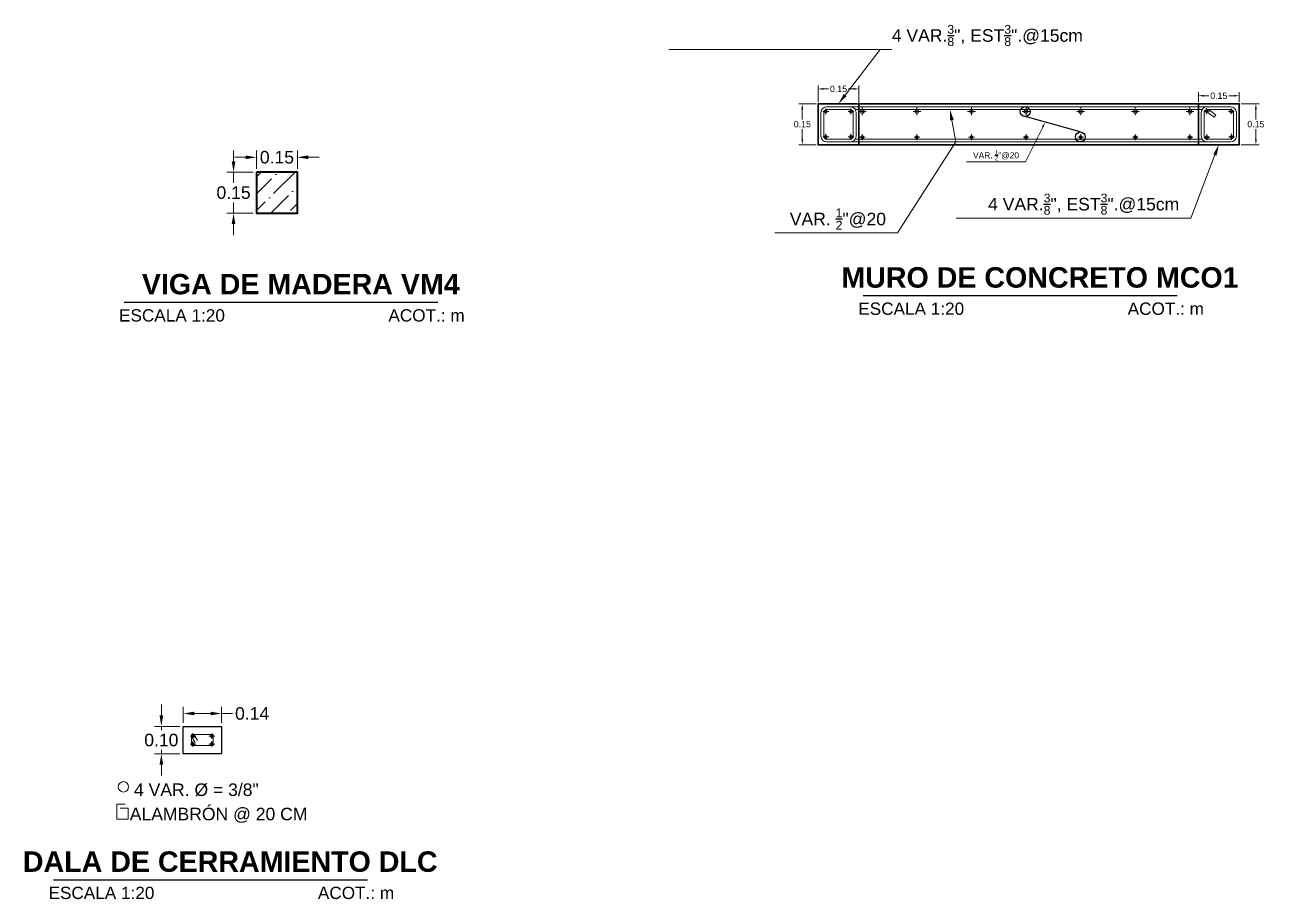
# Model space of a CAD drawing. Header units: metres. Extents: x 14 to 161, y 5 to 309.
# Drawn here: x 81.729 to 86.269, y 256.36 to 259.562 of the extents above; entities that cross this region are included whole.
import ezdxf
from ezdxf import colors
from ezdxf.entities.mleader import LeaderData, LeaderLine
from ezdxf.enums import TextEntityAlignment as Align
from ezdxf.math import Vec2, Vec3

# ---------------------------------------------------------------- set-up
doc = ezdxf.new("R2010")
doc.units = ezdxf.units.M
doc.header["$PDMODE"] = 35
doc.linetypes.add('CENTRO2', pattern=[0.8999999999999999, 0.6, -0.1, 0.1, -0.1])
for name, color, linetype, lineweight in [('.S-Hatch', 251, 'Continuous', 5), ('.S-Refuerzo', 1, 'Continuous', 18), ('E-Armado', 2, 'Continuous', 18), ('E-Hatch', 1, 'Continuous', 5), ('E-LCent', 8, 'CENTRO2', 5), ('E-Muro de Concreto', 5, 'Continuous', 30), ('E-Textos', 3, 'Continuous', 15), ('E-Varilla', 3, 'Continuous', 18), ('E-Viga de Madera4', 6, 'Continuous', 40)]:
    doc.layers.add(name, color=color, linetype=linetype, lineweight=lineweight)
for name, color, linetype in [('E-Cotas', 2, 'Continuous'), ('E-Titulo', 2, 'Continuous'), ('E-Trabe 2', 6, 'Continuous')]:
    doc.layers.add(name, color=color, linetype=linetype)
doc.styles.add('General', font='arial.ttf', dxfattribs={"height": 2.3})
doc.styles.add('Texto_Minimo', font='arial.ttf', dxfattribs={"height": 1.8})
doc.styles.add('Titulos', font='', dxfattribs={"height": 6})
doc.styles.get('Titulos').set_extended_font_data('Arial', bold=True)
doc.dimstyles.new('Generales', dxfattribs={"dimscale": 0, "dimtxt": 2.3, "dimasz": 2, "dimexe": 1.25, "dimexo": 0.625, "dimtad": 0, "dimtih": 1, "dimtoh": 1, "dimzin": 1, "dimdsep": 46, "dimtxsty": 'General', "dimcen": 2, "dimclrd": 2, "dimclre": 2, "dimclrt": 3, "dimadec": 0, "dimazin": 0, "dimtfac": 1, "dimtmove": 0, "dimatfit": 3, "dimfxl": 1, "dimlwd": 13, "dimlwe": 13, "dimarcsym": 0})

# ---------------------------------------------------------------- blocks, each defined once
blk = doc.blocks.new('TITULO2')
blk.add_line((0.4850106241295311, -0.2910739699517073), (-0.664748140315389, -0.2910739699517073))
for tag, height, style, p in [('TÍTULO', 2.3, 'General', (-0.1142619689694587, -0.2232769924304909)), ('ESCALA', 0.045, 'Texto_Minimo', (-0.489101421398708, -0.3378050226422467)), ('ACOTACIÓN', 0.045, 'Texto_Minimo', (0.262998439188474, -0.3370171920734976))]:
    blk.add_attdef(tag, text='', height=height, dxfattribs=dict(style=style)).set_placement(p, align=Align.MIDDLE_CENTER)
blk = doc.blocks.new('*D479')
at = {"layer": 'Defpoints', "color": 0, "ltscale": 0.5, "transparency": 16777216}
for p in [(82.72764348803902, 259.0765321283053), (82.57764348803902, 259.0219656943859), (82.72764348803902, 259.0219656943859)]:
    blk.add_point(p, dxfattribs=at)
at = {"layer": 'E-Cotas', "color": 2, "linetype": 'Continuous', "lineweight": 13, "ltscale": 0.5, "transparency": 16777216}
for p, q in [((82.57764348803902, 259.0344656943859), (82.57764348803902, 259.1015321283053)), ((82.72764348803902, 259.0344656943859), (82.72764348803902, 259.1015321283053)), ((82.53764348803901, 259.0765321283053), (82.49764348803902, 259.0765321283053)), ((82.57764348803902, 259.0765321283053), (82.58022738981255, 259.0765321283053)), ((82.72764348803902, 259.0765321283053), (82.72505958626549, 259.0765321283053)), ((82.76764348803903, 259.0765321283053), (82.80764348803902, 259.0765321283053))]:
    blk.add_line(p, q, dxfattribs=at)
at = {"layer": 'E-Cotas', "color": 2, "ltscale": 0.5, "transparency": 16777216}
for points in [[(82.53764348803901, 259.083198794972), (82.53764348803901, 259.0698654616386), (82.57764348803902, 259.0765321283053)], [(82.76764348803903, 259.083198794972), (82.76764348803903, 259.0698654616386), (82.72764348803902, 259.0765321283053)]]:
    blk.add_solid(points, dxfattribs=at)
at = {"layer": 'E-Cotas', "color": 3, "ltscale": 0.5, "transparency": 16777216, "insert": (82.65264348803902, 259.0765321283053), "char_height": 0.046, "attachment_point": 5, "style": 'General'}
blk.add_mtext('0.15', dxfattribs=at)
blk = doc.blocks.new('*D480')
at = {"layer": 'Defpoints', "color": 0, "ltscale": 0.5, "transparency": 16777216}
for p in [(82.57764348803904, 259.021965694386), (82.49375384629747, 258.8719656943861), (82.57764348803904, 258.8719656943861)]:
    blk.add_point(p, dxfattribs=at)
at = {"layer": 'E-Cotas', "color": 2, "linetype": 'Continuous', "lineweight": 13, "ltscale": 0.5, "transparency": 16777216}
for p, q in [((82.49375384629747, 259.0619656943861), (82.49375384629747, 259.101965694386)), ((82.56514348803904, 259.021965694386), (82.46875384629746, 259.021965694386)), ((82.49375384629747, 259.021965694386), (82.49375384629747, 258.9829520518213)), ((82.56514348803904, 258.8719656943861), (82.46875384629746, 258.8719656943861)), ((82.49375384629747, 258.8719656943861), (82.49375384629747, 258.9109793369509)), ((82.49375384629747, 258.831965694386), (82.49375384629747, 258.7919656943861))]:
    blk.add_line(p, q, dxfattribs=at)
at = {"layer": 'E-Cotas', "color": 2, "ltscale": 0.5, "transparency": 16777216}
for points in [[(82.4870871796308, 259.0619656943861), (82.50042051296413, 259.0619656943861), (82.49375384629747, 259.021965694386)], [(82.4870871796308, 258.831965694386), (82.50042051296413, 258.831965694386), (82.49375384629747, 258.8719656943861)]]:
    blk.add_solid(points, dxfattribs=at)
at = {"layer": 'E-Cotas', "color": 3, "ltscale": 0.5, "transparency": 16777216, "insert": (82.49375384629752, 258.9469656943861), "char_height": 0.046, "attachment_point": 5, "style": 'General'}
blk.add_mtext('0.15', dxfattribs=at)
blk = doc.blocks.new('Var_1')
at = {"layer": '.S-Hatch', "lineweight": 5}
h = blk.add_hatch(dxfattribs=at)
h.set_pattern_fill('ANSI31', color=3, scale=0.01, style=0)
h.set_pattern_definition([(45, (-118.5998319576212, -46.15038491124324), (-0.02245064030267288, 0.02245064030267288), [])])
edge = h.paths.add_edge_path()
edge.add_arc((0, 0), 0.125, 0, 360)
at = {"layer": 'E-Varilla', "color": 2, "lineweight": 5}
for p, q in [((-0.25, 0), (0.25, 0)), ((0, 0.25), (0, -0.25))]:
    blk.add_line(p, q, dxfattribs=at)
at = {"layer": 'E-Varilla', "color": 3, "lineweight": 9}
blk.add_circle((0, 0), 0.125, dxfattribs=at)
blk = doc.blocks.new('*D958')
at = {"layer": 'Defpoints', "color": 0, "ltscale": 0.5, "transparency": 16777216}
for p in [(82.44963978526923, 257.039613259675), (82.30963978526923, 256.9924620609906), (82.44963978526923, 256.9924620609906)]:
    blk.add_point(p, dxfattribs=at)
at = {"layer": 'E-Cotas', "color": 2, "linetype": 'Continuous', "lineweight": 13, "ltscale": 0.5, "transparency": 16777216}
for p, q in [((82.30963978526923, 257.0049620609906), (82.30963978526923, 257.064613259675)), ((82.44963978526923, 257.0049620609906), (82.44963978526923, 257.064613259675)), ((82.34963978526923, 257.039613259675), (82.40963978526922, 257.039613259675)), ((82.44963978526923, 257.039613259675), (82.48963978526922, 257.039613259675))]:
    blk.add_line(p, q, dxfattribs=at)
at = {"layer": 'E-Cotas', "color": 2, "ltscale": 0.5, "transparency": 16777216}
for points in [[(82.34963978526923, 257.0462799263416), (82.34963978526923, 257.0329465930083), (82.30963978526923, 257.039613259675)], [(82.40963978526922, 257.0462799263416), (82.40963978526922, 257.0329465930083), (82.44963978526923, 257.039613259675)]]:
    blk.add_solid(points, dxfattribs=at)
at = {"layer": 'E-Cotas', "color": 3, "ltscale": 0.5, "transparency": 16777216, "insert": (82.56178917135381, 257.039613259675), "char_height": 0.046, "attachment_point": 5, "style": 'General'}
blk.add_mtext('0.14', dxfattribs=at)
blk = doc.blocks.new('*D959')
at = {"layer": 'Defpoints', "color": 0, "ltscale": 0.5, "transparency": 16777216}
for p in [(82.30963978526925, 256.9924620609908), (82.22923429222902, 256.8924620609907), (82.30963978526925, 256.8924620609907)]:
    blk.add_point(p, dxfattribs=at)
at = {"layer": 'E-Cotas', "color": 2, "linetype": 'Continuous', "lineweight": 13, "ltscale": 0.5, "transparency": 16777216}
for p, q in [((82.22923429222902, 257.0324620609908), (82.22923429222902, 257.0724620609907)), ((82.29713978526925, 256.9924620609908), (82.20423429222902, 256.9924620609908)), ((82.22923429222902, 256.9924620609908), (82.22923429222902, 256.978448418426)), ((82.29713978526925, 256.8924620609907), (82.20423429222902, 256.8924620609907)), ((82.22923429222902, 256.8924620609907), (82.22923429222902, 256.9064757035555)), ((82.22923429222902, 256.8524620609907), (82.22923429222902, 256.8124620609908))]:
    blk.add_line(p, q, dxfattribs=at)
at = {"layer": 'E-Cotas', "color": 2, "ltscale": 0.5, "transparency": 16777216}
for points in [[(82.22256762556236, 257.0324620609908), (82.23590095889568, 257.0324620609908), (82.22923429222902, 256.9924620609908)], [(82.22256762556236, 256.8524620609907), (82.23590095889568, 256.8524620609907), (82.22923429222902, 256.8924620609907)]]:
    blk.add_solid(points, dxfattribs=at)
at = {"layer": 'E-Cotas', "color": 3, "ltscale": 0.5, "transparency": 16777216, "insert": (82.22923429222908, 256.9424620609907), "char_height": 0.046, "attachment_point": 5, "style": 'General'}
blk.add_mtext('0.10', dxfattribs=at)
blk = doc.blocks.new('*D1072')
at = {"layer": 'Defpoints', "color": 0, "ltscale": 0.5, "transparency": 16777216}
for p in [(84.57713267138035, 259.2724787589058), (84.6346910834749, 259.2724787589058), (84.6346910834749, 259.1224787589058)]:
    blk.add_point(p, dxfattribs=at)
at = {"layer": 'E-Cotas', "color": 2, "linetype": 'Continuous', "lineweight": 13, "ltscale": 0.5, "transparency": 16777216}
for p, q in [((84.62844108347491, 259.2724787589058), (84.56463267138035, 259.2724787589058)), ((84.57713267138035, 259.2524787589059), (84.57713267138035, 259.2154719376234)), ((84.57713267138035, 259.1424787589058), (84.57713267138035, 259.1794855801882)), ((84.62844108347491, 259.1224787589058), (84.56463267138035, 259.1224787589058))]:
    blk.add_line(p, q, dxfattribs=at)
at = {"layer": 'E-Cotas', "color": 2, "ltscale": 0.5, "transparency": 16777216}
for points in [[(84.57379933804702, 259.2524787589059), (84.58046600471368, 259.2524787589059), (84.57713267138035, 259.2724787589058)], [(84.57379933804702, 259.1424787589058), (84.58046600471368, 259.1424787589058), (84.57713267138035, 259.1224787589058)]]:
    blk.add_solid(points, dxfattribs=at)
at = {"layer": 'E-Cotas', "color": 3, "ltscale": 0.5, "transparency": 16777216, "insert": (84.57713267138041, 259.1974787589057), "char_height": 0.023, "attachment_point": 5, "style": 'General'}
blk.add_mtext('0.15', dxfattribs=at)
blk = doc.blocks.new('*D1073')
at = {"layer": 'Defpoints', "color": 0, "ltscale": 0.5, "transparency": 16777216}
for p in [(84.78469108347488, 259.3268318891473), (84.63469108347488, 259.2724787589057), (84.78469108347488, 259.2617644731914)]:
    blk.add_point(p, dxfattribs=at)
at = {"layer": 'E-Cotas', "color": 2, "linetype": 'Continuous', "lineweight": 13, "ltscale": 0.5, "transparency": 16777216}
for p, q in [((84.63469108347488, 259.2787287589057), (84.63469108347488, 259.3393318891473)), ((84.65469108347487, 259.3268318891473), (84.67348303436165, 259.3268318891473)), ((84.76469108347489, 259.3268318891473), (84.74589913258811, 259.3268318891473)), ((84.78469108347488, 259.2680144731914), (84.78469108347488, 259.3393318891473))]:
    blk.add_line(p, q, dxfattribs=at)
at = {"layer": 'E-Cotas', "color": 2, "ltscale": 0.5, "transparency": 16777216}
for points in [[(84.65469108347487, 259.3301652224806), (84.65469108347487, 259.323498555814), (84.63469108347488, 259.3268318891473)], [(84.76469108347489, 259.3301652224806), (84.76469108347489, 259.323498555814), (84.78469108347488, 259.3268318891473)]]:
    blk.add_solid(points, dxfattribs=at)
at = {"layer": 'E-Cotas', "color": 3, "ltscale": 0.5, "transparency": 16777216, "insert": (84.70969108347488, 259.3268318891473), "char_height": 0.023, "attachment_point": 5, "style": 'General'}
blk.add_mtext('0.15', dxfattribs=at)
blk = doc.blocks.new('*D1074')
at = {"layer": 'Defpoints', "color": 0, "ltscale": 0.5, "transparency": 16777216}
for p in [(86.17773738195775, 259.3019262472492), (86.02773738195776, 259.2724787589057), (86.17773738195775, 259.2724787589057)]:
    blk.add_point(p, dxfattribs=at)
at = {"layer": 'E-Cotas', "color": 2, "linetype": 'Continuous', "lineweight": 13, "ltscale": 0.5, "transparency": 16777216}
for p, q in [((86.02773738195776, 259.2787287589057), (86.02773738195776, 259.3144262472492)), ((86.04773738195776, 259.3019262472492), (86.06652933284452, 259.3019262472492)), ((86.15773738195776, 259.3019262472492), (86.13894543107098, 259.3019262472492)), ((86.17773738195775, 259.2787287589057), (86.17773738195775, 259.3144262472492))]:
    blk.add_line(p, q, dxfattribs=at)
at = {"layer": 'E-Cotas', "color": 2, "ltscale": 0.5, "transparency": 16777216}
for points in [[(86.04773738195776, 259.3052595805826), (86.04773738195776, 259.2985929139159), (86.02773738195776, 259.3019262472492)], [(86.15773738195776, 259.3052595805826), (86.15773738195776, 259.2985929139159), (86.17773738195775, 259.3019262472492)]]:
    blk.add_solid(points, dxfattribs=at)
at = {"layer": 'E-Cotas', "color": 3, "ltscale": 0.5, "transparency": 16777216, "insert": (86.10273738195775, 259.3019262472492), "char_height": 0.023, "attachment_point": 5, "style": 'General'}
blk.add_mtext('0.15', dxfattribs=at)
blk = doc.blocks.new('*D1071')
at = {"layer": 'Defpoints', "color": 0, "ltscale": 0.5, "transparency": 16777216}
for p in [(86.17773738195778, 259.2724787589058), (86.23851744946307, 259.2724787589058), (86.17773738195778, 259.1224787589058)]:
    blk.add_point(p, dxfattribs=at)
at = {"layer": 'E-Cotas', "color": 2, "linetype": 'Continuous', "lineweight": 13, "ltscale": 0.5, "transparency": 16777216}
for p, q in [((86.18398738195778, 259.2724787589058), (86.25101744946308, 259.2724787589058)), ((86.23851744946307, 259.2524787589059), (86.23851744946307, 259.2154719376234)), ((86.23851744946307, 259.1424787589058), (86.23851744946307, 259.1794855801882)), ((86.18398738195778, 259.1224787589058), (86.25101744946308, 259.1224787589058))]:
    blk.add_line(p, q, dxfattribs=at)
at = {"layer": 'E-Cotas', "color": 2, "ltscale": 0.5, "transparency": 16777216}
for points in [[(86.23518411612974, 259.2524787589059), (86.2418507827964, 259.2524787589059), (86.23851744946307, 259.2724787589058)], [(86.23518411612974, 259.1424787589058), (86.2418507827964, 259.1424787589058), (86.23851744946307, 259.1224787589058)]]:
    blk.add_solid(points, dxfattribs=at)
at = {"layer": 'E-Cotas', "color": 3, "ltscale": 0.5, "transparency": 16777216, "insert": (86.23851744946313, 259.1974787589057), "char_height": 0.023, "attachment_point": 5, "style": 'General'}
blk.add_mtext('0.15', dxfattribs=at)
blk = doc.blocks.new('*U521')
at = {"layer": 'E-Armado', "color": 3}
blk.add_circle((0, 0), 0.0476, dxfattribs=at)
at = {"layer": 'E-LCent', "ltscale": 0.05}
for p, q in [((-0.0952, -3.497591258364841e-17), (0.0952, 6.995182516729683e-17)), ((3.47612821348125e-17, -0.0952), (-6.162975822039155e-33, 0.0952))]:
    blk.add_line(p, q, dxfattribs=at)
blk = doc.blocks.new('*U1079')
at = {"layer": 'E-Armado', "color": 3}
blk.add_circle((2.775557561562891e-16, 1.110223024625157e-16), 0.06346666666666667, dxfattribs=at)
at = {"layer": 'E-LCent', "ltscale": 0.05}
for p, q in [((-0.1269333333333333, 0), (0.1269333333333333, 0)), ((2.498001805406602e-16, -0.1269333333333333), (2.775557561562891e-16, 0.1269333333333334))]:
    blk.add_line(p, q, dxfattribs=at)
blk = doc.blocks.new('*U1080')
at = {"layer": 'E-Armado', "color": 3}
blk.add_circle((2.775557561562891e-16, 1.110223024625157e-16), 0.06346666666666667, dxfattribs=at)
at = {"layer": 'E-LCent', "ltscale": 0.05}
for p, q in [((-0.1269333333333333, 0), (0.1269333333333333, 0)), ((2.498001805406602e-16, -0.1269333333333333), (2.775557561562891e-16, 0.1269333333333334))]:
    blk.add_line(p, q, dxfattribs=at)
blk = doc.blocks.new('*U1081')
at = {"layer": 'E-Armado', "color": 3}
blk.add_circle((2.775557561562891e-16, 1.110223024625157e-16), 0.06346666666666667, dxfattribs=at)
at = {"layer": 'E-LCent', "ltscale": 0.05}
for p, q in [((-0.1269333333333333, 0), (0.1269333333333333, 0)), ((2.498001805406602e-16, -0.1269333333333333), (2.775557561562891e-16, 0.1269333333333334))]:
    blk.add_line(p, q, dxfattribs=at)
blk = doc.blocks.new('*U1082')
at = {"layer": 'E-Armado', "color": 3}
blk.add_circle((2.775557561562891e-16, 1.110223024625157e-16), 0.06346666666666667, dxfattribs=at)
at = {"layer": 'E-LCent', "ltscale": 0.05}
for p, q in [((-0.1269333333333333, 0), (0.1269333333333333, 0)), ((2.498001805406602e-16, -0.1269333333333333), (2.775557561562891e-16, 0.1269333333333334))]:
    blk.add_line(p, q, dxfattribs=at)
blk = doc.blocks.new('*U1083')
at = {"layer": 'E-Armado', "color": 3}
blk.add_circle((2.775557561562891e-16, 1.110223024625157e-16), 0.06346666666666667, dxfattribs=at)
at = {"layer": 'E-LCent', "ltscale": 0.05}
for p, q in [((-0.1269333333333333, 0), (0.1269333333333333, 0)), ((2.498001805406602e-16, -0.1269333333333333), (2.775557561562891e-16, 0.1269333333333334))]:
    blk.add_line(p, q, dxfattribs=at)
blk = doc.blocks.new('*U1084')
at = {"layer": 'E-Armado', "color": 3}
blk.add_circle((2.775557561562891e-16, 1.110223024625157e-16), 0.06346666666666667, dxfattribs=at)
at = {"layer": 'E-LCent', "ltscale": 0.05}
for p, q in [((-0.1269333333333333, 0), (0.1269333333333333, 0)), ((2.498001805406602e-16, -0.1269333333333333), (2.775557561562891e-16, 0.1269333333333334))]:
    blk.add_line(p, q, dxfattribs=at)
blk = doc.blocks.new('*U1085')
at = {"layer": 'E-Armado', "color": 3}
blk.add_circle((2.775557561562891e-16, 1.110223024625157e-16), 0.06346666666666667, dxfattribs=at)
at = {"layer": 'E-LCent', "ltscale": 0.05}
for p, q in [((-0.1269333333333333, 0), (0.1269333333333333, 0)), ((2.498001805406602e-16, -0.1269333333333333), (2.775557561562891e-16, 0.1269333333333334))]:
    blk.add_line(p, q, dxfattribs=at)

msp = doc.modelspace()

# ---------------------------------------------------------------- hatches: boundary and pattern name
at = {"layer": 'E-Hatch'}
h = msp.add_hatch(dxfattribs=at)
h.set_pattern_fill('ANSI36', color=2, scale=0.01378823818189207)
h.set_pattern_definition([(45, (61.86150138273491, 218.2916462212416), (0.02321660818719295, 0.0851275633530408), [0.1094441405687683, -0.02188882811375366, 0, -0.02188882811375366])])
h.paths.add_polyline_path([(82.72764348803904, 258.8719656943859), (82.72764348803902, 259.0219656943859), (82.57764348803902, 259.0219656943859), (82.57764348803903, 258.8719656943859)])

# ---------------------------------------------------------------- linework, layer by layer
at = {"layer": '.S-Refuerzo'}
msp.add_line((86.15683911266417, 259.1537453942496), (86.15683911266417, 259.1544281958403), dxfattribs=at)
at = {"layer": 'E-Armado', "color": 2}
for p, q in [((84.65558394061775, 259.2408716160485), (84.6555839406178, 259.1540859017628)), ((84.771020371735, 259.2515859017628), (86.04140809369763, 259.2515859017628)), ((86.05176838073078, 259.2484477601327), (86.08539334923617, 259.2232097041022)), ((86.1461302391006, 259.2515859017628), (86.05786832935793, 259.2515859017628)), ((86.0667622793377, 259.2515859017628), (86.09183527673387, 259.2310903694574)), ((86.09183527673387, 259.2310903694574), (86.08539334923617, 259.2232097041022)), ((86.15683911266417, 259.1544281958403), (86.15684452481489, 259.2408716160485)), ((84.771020371735, 259.1433716160486), (86.04140809369763, 259.1433716160486))]:
    msp.add_line(p, q, dxfattribs=at)
at = {"layer": 'E-Armado', "ltscale": 0.5}
for p, q in [((82.34796595019267, 256.9624620609907), (82.36189098777089, 256.940690081123)), ((82.33963978526923, 256.9554519682363), (82.35356482284745, 256.9336799883685))]:
    msp.add_line(p, q, dxfattribs=at)
at = {"layer": 'E-Armado', "color": 2}
for points in [[(86.1461302391006, 259.13319304462), (84.66629822633203, 259.13319304462, -0.414213562373049), (84.6454053691892, 259.1540859017628), (84.6454053691892, 259.2408716160485, -0.414213562373049), (84.66629822633203, 259.2617644731914), (86.1461302391006, 259.2617644731914)], [(84.65558394061775, 259.2408716160485, -0.4142135623730794), (84.66629822633203, 259.2515859017628), (84.75456013607476, 259.2515859017628)], [(84.76379822633206, 259.2405293219711), (84.76379822633206, 259.1540859017628, -0.4142135623731114), (84.75308394061773, 259.1433716160486), (84.66629822633203, 259.1433716160486, -0.4142135623730867), (84.6555839406178, 259.1540859017628)], [(84.75308394061773, 259.2617644731914, -0.4142135623730916), (84.7739767977606, 259.2408716160485), (84.77397679776065, 259.1540859017628, -0.4142135623731164), (84.75308394061773, 259.13319304462)], [(84.75308394061773, 259.2515859017628, -0.4142135623730785), (84.76379822633206, 259.2408716160485), (84.76379822633206, 259.2405293219711)], [(86.0593445248149, 259.2617644731914, 0.4142135623730916), (86.03845166767208, 259.2408716160485), (86.03845166767204, 259.1540859017628, 0.4142135623731164), (86.0593445248149, 259.13319304462)], [(86.0593445248149, 259.2515859017628, 0.4142135623730785), (86.04863023910063, 259.2408716160485), (86.04863023910063, 259.2405293219711)], [(86.04863023910063, 259.2405293219711), (86.04863023910059, 259.1540859017628, 0.4142135623731114), (86.0593445248149, 259.1433716160486), (86.1461302391006, 259.1433716160486, 0.4142135623730867), (86.15684452481489, 259.1540859017628)], [(86.1461302391006, 259.13319304462, 0.414213562373049), (86.16702309624343, 259.1540859017628), (86.16702309624348, 259.2408716160485, 0.414213562373049), (86.1461302391006, 259.2617644731914)], [(86.15684452481489, 259.2408716160485, 0.4142135623730794), (86.1461302391006, 259.2515859017628)]]:
    msp.add_lwpolyline(points, format="xyb", dxfattribs=at)
at = {"layer": 'E-Armado', "ltscale": 0.5}
msp.add_lwpolyline([(82.33963978526921, 256.9220065327037), (82.33963978526923, 256.9624620609907), (82.4196397852692, 256.9624620609907), (82.41963978526918, 256.9220065327037)], close=True, dxfattribs=at)
at = {"layer": 'E-Armado'}
msp.add_lwpolyline([(82.09663279270235, 256.7074981701556), (82.06637783421738, 256.7074981701556), (82.06637783421738, 256.6526629891973), (82.10753859382466, 256.6526629891973), (82.10753859382466, 256.6930863645085), (82.0786909617239, 256.6930863645085)], dxfattribs=at)
at = {"layer": 'E-Armado', "color": 3}
msp.add_circle((82.09034264225137, 256.7711504221908), 0.01905, dxfattribs=at)
at = {"layer": 'E-Cotas', "ltscale": 0.5}
msp.add_line((85.59538694204286, 259.1692414278833), (85.39340221687527, 259.2259302246197), dxfattribs=at)
for centre in [(85.39340221687527, 259.2439518523008), (85.59538694204286, 259.1512198002022)]:
    msp.add_circle(centre, 0.01802162768105628, dxfattribs=at)
at = {"layer": 'E-Muro de Concreto', "color": 3}
msp.add_line((86.02773738195776, 259.2724787589057), (86.02773738195776, 259.1224787589057), dxfattribs=at)
for points in [[(84.78469108347488, 259.1224787589057), (84.63469108347488, 259.1224787589057), (84.63469108347488, 259.2724787589057), (84.78469108347488, 259.2724787589057), (84.78469108347488, 259.2724787589057)], [(86.02773738195776, 259.1224787589057), (84.78469108347488, 259.1224787589057), (84.78469108347488, 259.2724787589057), (86.02773738195776, 259.2724787589057)], [(86.02773738195776, 259.1224787589057), (86.17773738195775, 259.1224787589057), (86.17773738195775, 259.2724787589057), (86.02773738195776, 259.2724787589057), (86.02773738195776, 259.2724787589057)]]:
    msp.add_lwpolyline(points, dxfattribs=at)
at = {"layer": 'E-Trabe 2', "color": 3, "ltscale": 0.5}
msp.add_lwpolyline([(82.30963978526916, 256.8924620609906), (82.30963978526923, 256.9924620609906), (82.44963978526923, 256.9924620609906), (82.44963978526916, 256.8924620609906), (82.30963978526916, 256.8924620609906)], dxfattribs=at)
at = {"layer": 'E-Viga de Madera4', "ltscale": 0.5}
msp.add_lwpolyline([(82.57764348803902, 259.0219656943859), (82.57764348803903, 258.8719656943859), (82.72764348803904, 258.8719656943859), (82.72764348803902, 259.0219656943859), (82.57764348803902, 259.0219656943859)], dxfattribs=at)

# ---------------------------------------------------------------- block references
at = {"layer": 'E-Titulo'}
ref = msp.add_blockref('TITULO2', (82.7573168443383, 258.8354163875667), dxfattribs=at)
ref.add_attrib('TÍTULO', 'VIGA DE MADERA VM4', dxfattribs={"layer": '0', "height": 0.075, "style": 'Titulos'}).set_placement((82.73990497728984, 258.6121393951363), align=Align.MIDDLE_CENTER)
ref.add_attrib('ESCALA', 'ESCALA 1:20', dxfattribs={"layer": '0', "height": 0.045, "style": 'Texto_Minimo'}).set_placement((82.2682154229396, 258.4976113649245), align=Align.MIDDLE_CENTER)
ref.add_attrib('ACOTACIÓN', 'ACOT.: m', dxfattribs={"layer": '0', "height": 0.045, "style": 'Texto_Minimo'}).set_placement((83.20068284452395, 258.4976113649245), align=Align.MIDDLE_CENTER)
ref = msp.add_blockref('TITULO2', (85.46513455008677, 258.8599340932344), dxfattribs=at)
ref.add_attrib('TÍTULO', 'MURO DE CONCRETO MCO1', dxfattribs={"layer": '0', "height": 0.075, "style": 'Titulos'}).set_placement((85.44772268303831, 258.636657100804), align=Align.MIDDLE_CENTER)
ref.add_attrib('ESCALA', 'ESCALA 1:20', dxfattribs={"layer": '0', "height": 0.045, "style": 'Texto_Minimo'}).set_placement((84.97603312868807, 258.5221290705922), align=Align.MIDDLE_CENTER)
ref.add_attrib('ACOTACIÓN', 'ACOT.: m', dxfattribs={"layer": '0', "height": 0.045, "style": 'Texto_Minimo'}).set_placement((85.90850055027242, 258.5221290705922), align=Align.MIDDLE_CENTER)
ref = msp.add_blockref('TITULO2', (82.49896610205684, 256.7205578868584), dxfattribs=at)
ref.add_attrib('TÍTULO', 'DALA DE CERRAMIENTO DLC', dxfattribs={"layer": '0', "height": 0.075, "style": 'Titulos'}).set_placement((82.48155423500837, 256.4972808944279), align=Align.MIDDLE_CENTER)
ref.add_attrib('ESCALA', 'ESCALA 1:20', dxfattribs={"layer": '0', "height": 0.045, "style": 'Texto_Minimo'}).set_placement((82.00986468065814, 256.3827528642162), align=Align.MIDDLE_CENTER)
ref.add_attrib('ACOTACIÓN', 'ACOT.: m', dxfattribs={"layer": '0', "height": 0.045, "style": 'Texto_Minimo'}).set_placement((82.94233210224249, 256.3827528642162), align=Align.MIDDLE_CENTER)
at = {"layer": 'E-Varilla', "xscale": -0.111, "yscale": 0.111, "zscale": 0.111, "rotation": 180}
for name, p in [('*U521', (84.66335724725025, 259.2441657773783)), ('*U521', (84.75539661194968, 259.2441657773784)), ('*U1079', (84.79678440295083, 259.2444790575509)), ('*U1080', (84.99678440295084, 259.2444790575509)), ('*U1081', (85.19678440295084, 259.2444790575509)), ('*U1082', (85.39678440295083, 259.2444790575509)), ('*U1083', (85.59678440295083, 259.2444790575509)), ('*U1084', (85.79678440295083, 259.2444790575509)), ('*U1085', (85.99678440295084, 259.2444790575509)), ('*U521', (86.05817090014295, 259.2453177018838)), ('*U521', (86.14835258317055, 259.2447895578153)), ('*U521', (84.66335724725025, 259.1514742617337)), ('*U521', (84.75539661194968, 259.1514742617337)), ('*U521', (84.79678440295083, 259.1501951810932)), ('*U521', (84.99678440295084, 259.1501951810932)), ('*U521', (85.19678440295084, 259.1501951810932)), ('*U521', (85.39678440295083, 259.1501951810932)), ('*U521', (85.59678440295083, 259.1501951810932)), ('*U521', (85.79678440295083, 259.1501951810932)), ('*U521', (85.99678440295084, 259.1501951810932)), ('*U521', (86.05939076024413, 259.1503169650163)), ('*U521', (86.14916108005616, 259.1516261019798))]:
    msp.add_blockref(name, p, dxfattribs=at)
at = {"layer": 'E-Varilla', "color": 3, "xscale": 0.04230311682130711, "yscale": 0.04230311682130711, "zscale": 0.04230311682130711}
for p in [(82.34507476214773, 256.957083768577), (82.41435189566654, 256.957174171388), (82.3449276748719, 256.9277499505932), (82.41435189566654, 256.9277499505932)]:
    msp.add_blockref('Var_1', p, dxfattribs=at)

# ---------------------------------------------------------------- texts
at = {"layer": 'E-Textos', "style": 'General'}
for s, p in [('4 VAR. %%C = 3/8"', (82.12920043532714, 256.7375123214073)), (' ALAMBRÓN @ 20 CM', (82.09571210004333, 256.6485474808302))]:
    msp.add_text(s, height=0.046, dxfattribs=at).set_placement(p)

# ---------------------------------------------------------------- dimensions: what is measured, and where the dimension line sits
at = {"layer": 'E-Cotas', "ltscale": 0.5}
for base, p1, p2, picture, middle in [((84.78469108347488, 259.3268318891473), (84.63469108347488, 259.2724787589057), (84.78469108347488, 259.2617644731914), '*D1073', (84.70969108347488, 259.3268318891473)), ((86.17773738195775, 259.3019262472492), (86.02773738195776, 259.2724787589057), (86.17773738195775, 259.2724787589057), '*D1074', (86.10273738195775, 259.3019262472492)), ((82.72764348803902, 259.0765321283053), (82.57764348803902, 259.0219656943859), (82.72764348803902, 259.0219656943859), '*D479', (82.65264348803902, 259.0765321283053))]:
    dim = msp.add_linear_dim(base=base, p1=p1, p2=p2, dimstyle='Generales', dxfattribs=at)
    dim.commit()
    dim.dimension.update_dxf_attribs({"geometry": picture, "text_midpoint": middle})
for base, p1, p2, picture, middle in [((84.57713267138035, 259.2724787589058), (84.63469108347488, 259.1224787589057), (84.63469108347488, 259.2724787589057), '*D1072', (84.57713267138041, 259.1974787589057)), ((86.23851744946307, 259.2724787589058), (86.17773738195775, 259.1224787589057), (86.17773738195775, 259.2724787589057), '*D1071', (86.23851744946313, 259.1974787589057)), ((82.22923429222902, 256.8924620609907), (82.30963978526923, 256.9924620609906), (82.30963978526923, 256.8924620609906), '*D959', (82.22923429222908, 256.9424620609907))]:
    dim = msp.add_linear_dim(base=base, p1=p1, p2=p2, angle=90, dimstyle='Generales', dxfattribs=at)
    dim.commit()
    dim.dimension.update_dxf_attribs({"geometry": picture, "text_midpoint": middle})
dim = msp.add_linear_dim(base=(82.49375384629747, 258.8719656943861), p1=(82.57764348803902, 259.0219656943859), p2=(82.57764348803902, 258.8719656943859), angle=90, dimstyle='Generales', dxfattribs=at)
dim.commit()
dim.dimension.update_dxf_attribs({"geometry": '*D480', "text_midpoint": (82.49375384629752, 258.9469656943861), "dimtype": 160})
dim = msp.add_linear_dim(base=(82.44963978526923, 257.039613259675), p1=(82.30963978526923, 256.9924620609906), p2=(82.44963978526923, 256.9924620609906), dimstyle='Generales', dxfattribs=at)
dim.commit()
dim.dimension.update_dxf_attribs({"geometry": '*D958', "text_midpoint": (82.56178917135381, 257.039613259675), "dimtype": 160})

# ---------------------------------------------------------------- leaders
ml = msp.add_multileader_mtext('Standard', dxfattribs=at)
ml.set_content('\\A1;4 VAR.{\\H0.7x;\\S3/8;}", EST{\\H0.7x;\\S3/8;}".@15cm', color=3, style='General')
ml.set_leader_properties(color=2, linetype='Continuous', lineweight=15)
ml.build(insert=Vec2(0, 0))
ml.multileader.update_dxf_attribs({"text_left_attachment_type": 5, "text_right_attachment_type": 5, "dogleg_length": 3, "arrow_head_size": 0.04, "scale": 0.02})
ctx = ml.context
ctx.base_point, ctx.scale, ctx.char_height, ctx.arrow_head_size, ctx.landing_gap_size, ctx.plane_origin = Vec3(84.90477580467086, 259.4712278590941), 0.02, 0.046, 0.04, 0, Vec3(82.39507696843765, 259.6751684856217)
ctx.left_attachment, ctx.right_attachment = 5, 5
notes = []
notes.append((ctx, [(0, (1, 1, 0), (84.86227099097277, 259.4712278590941), (1, 0), 0.04250481369808767, [(1, [(84.70969108347488, 259.2724787589057)], 0, [])])]))
ctx.mtext.insert, ctx.mtext.flow_direction = Vec3(84.90477580467086, 259.5612688322637), 5
ml = msp.add_multileader_mtext('Standard', dxfattribs=at)
ml.set_content('\\A1;VAR. {\\H0.7x;\\S1/2;}"@20', color=3, style='General')
ml.set_leader_properties(color=2, linetype='Continuous', lineweight=15)
ml.build(insert=Vec2(0, 0))
ml.multileader.update_dxf_attribs({"text_left_attachment_type": 5, "text_right_attachment_type": 5, "dogleg_length": 2.351836699745036, "arrow_head_size": 0.04, "scale": 0.02})
ctx = ml.context
ctx.base_point, ctx.scale, ctx.char_height, ctx.arrow_head_size, ctx.landing_gap_size, ctx.plane_origin = Vec3(84.53125608912048, 258.8002872468949), 0.02, 0.046, 0.04, 0, Vec3(85.1178980771964, 259.2515859017628)
ctx.left_attachment, ctx.right_attachment = 5, 5
notes.append((ctx, [(0, (1, 1, 0), (84.92578109050964, 258.8002872468949), (-1, 0), 0.04703673399490071, [(1, [(85.1178980771964, 259.2515859017628), (85.13982839352263, 259.13319304462)], 0, [])])]))
ctx.mtext.insert, ctx.mtext.flow_direction = Vec3(84.53125608912048, 258.8892080290686), 5
ml = msp.add_multileader_mtext('Standard', dxfattribs=at)
ml.set_content('\\A1;VAR. {\\H0.7x;\\S1/2;}"@20', color=3, style='General')
ml.set_leader_properties(color=2, linetype='Continuous', lineweight=15)
ml.build(insert=Vec2(0, 0))
ml.multileader.update_dxf_attribs({"text_left_attachment_type": 5, "text_right_attachment_type": 5, "dogleg_length": 2.351836699745036, "arrow_head_size": 0.02, "scale": 0.01})
ctx = ml.context
ctx.base_point, ctx.scale, ctx.char_height, ctx.arrow_head_size, ctx.landing_gap_size, ctx.plane_origin = Vec3(85.20483272526491, 259.0599556207061), 0.01, 0.022, 0.02, 0, Vec3(85.49549934156803, 259.2053350532589)
ctx.left_attachment, ctx.right_attachment, ctx.text_align_type = 5, 5, 2
notes.append((ctx, [(0, (1, 1, 0), (85.39454113319005, 259.0599556207061), (-1, 0), 0.02351836699745036, [(0, [(85.46678373609203, 259.2053350532589)], 0, [])])]))
ctx.mtext.insert, ctx.mtext.alignment, ctx.mtext.flow_direction = Vec3(85.3710227661926, 259.1024829513109), 3, 5
ml = msp.add_multileader_mtext('Standard', dxfattribs=at)
ml.set_content('\\A1;4 VAR.{\\H0.7x;\\S3/8;}", EST{\\H0.7x;\\S3/8;}".@15cm', color=3, style='General')
ml.set_leader_properties(color=2, linetype='Continuous', lineweight=15)
ml.build(insert=Vec2(0, 0))
ml.multileader.update_dxf_attribs({"text_left_attachment_type": 5, "text_right_attachment_type": 5, "dogleg_length": 3, "arrow_head_size": 0.04, "scale": 0.02})
ctx = ml.context
ctx.base_point, ctx.scale, ctx.char_height, ctx.arrow_head_size, ctx.landing_gap_size, ctx.plane_origin = Vec3(85.2657340739344, 258.8534757094724), 0.02, 0.046, 0.04, 0, Vec3(83.27001920820885, 259.0258128242342)
ctx.left_attachment, ctx.right_attachment, ctx.text_align_type = 5, 5, 2
notes.append((ctx, [(1, (1, 1, 0), (86.0001403883146, 258.8534757094724), (-1, 0), 0.04250481369808767, [(1, [(86.10273738195775, 259.1224787589057)], 0, [])])]))
ctx.mtext.insert, ctx.mtext.alignment, ctx.mtext.flow_direction = Vec3(85.95763557461652, 258.943516682642), 3, 5
for ctx, leaders in notes:
    for number, flags, end, landing, length, lines in leaders:
        leader = LeaderData()
        leader.index, (leader.has_last_leader_line, leader.has_dogleg_vector, leader.attachment_direction) = number, flags
        leader.last_leader_point, leader.dogleg_vector, leader.dogleg_length = Vec3(end), Vec3(landing), length
        for number, points, colour, breaks in lines:
            line = LeaderLine()
            line.index, line.vertices, line.color, line.breaks = number, Vec3.list(points), colors.encode_raw_color(colour), breaks
            leader.lines.append(line)
        ctx.leaders.append(leader)

doc.saveas('drawing.dxf')
